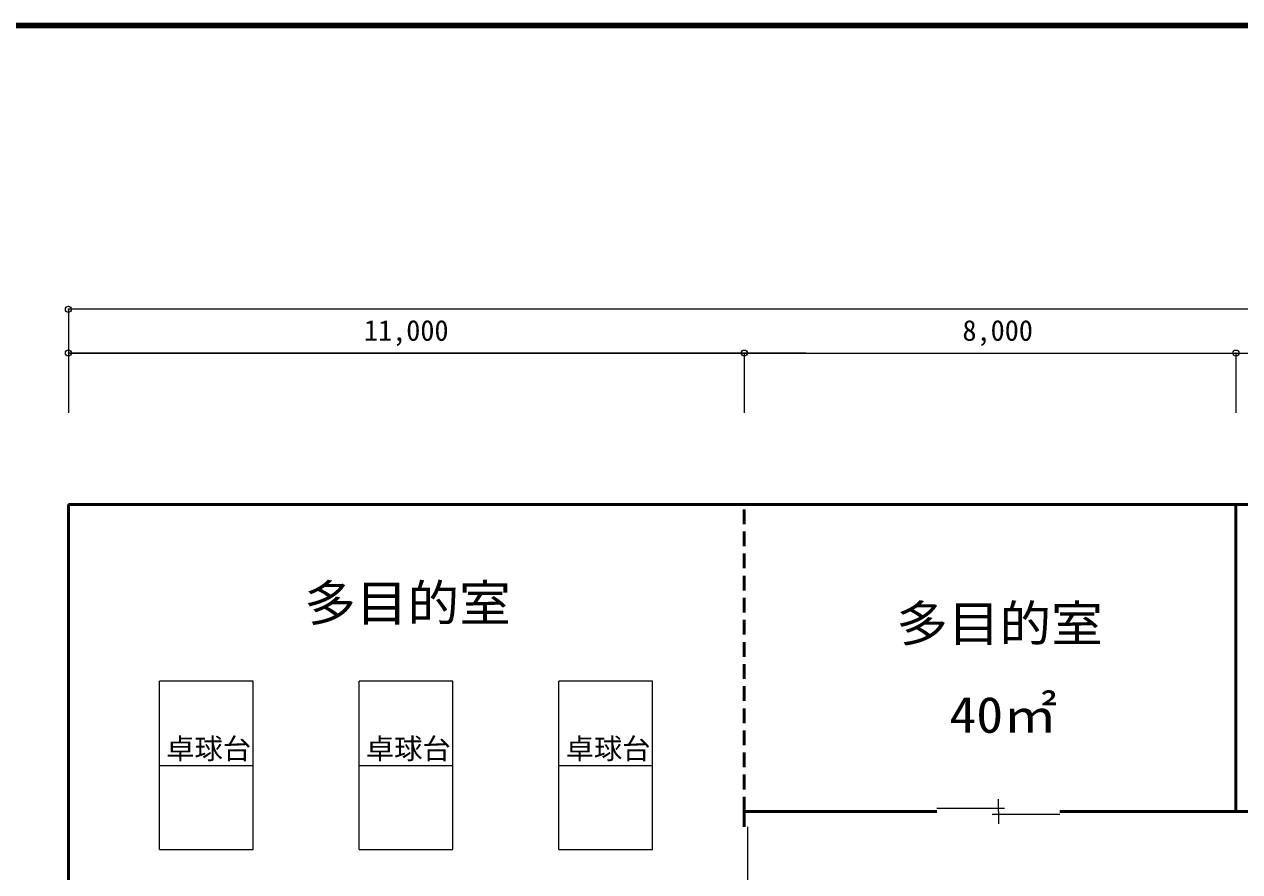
# Model space of a CAD drawing. Units: millimetres at full size, sheet at 1:200; details may follow other scales. Extents: x -55340 to 55340, y -38040 to 38040.
# Drawn here: x -22315 to -2535, y 24241 to 38040 of the extents above; entities that cross this region are included whole.
import ezdxf
from ezdxf.enums import TextEntityAlignment as Align

# ---------------------------------------------------------------- set-up
doc = ezdxf.new("R2010")
doc.units = ezdxf.units.MM
doc.header["$LTSCALE"] = 200
doc.header["$PDMODE"] = 32
doc.header["$PDSIZE"] = 100
doc.linetypes.add('DASHED1', pattern=[1.8, 1.2, -0.6])
doc.layers.add('1-1_中心線', color=7, linetype='Continuous', lineweight=18)
doc.layers.add('F-0_通り芯', color=7, linetype='Continuous', lineweight=50)
doc.styles.add('ＭＳ ゴシック', font='')
doc.styles.get('ＭＳ ゴシック').set_extended_font_data('MS Gothic')

msp = doc.modelspace()

# ---------------------------------------------------------------- linework, layer by layer
at = {"layer": '1-1_中心線', "color": 4, "lineweight": 9}
for p, q in [((17902.7, 33400.5), (-21597.3, 33400.5)), ((-21597.3, 33400.5), (-21597.3, 32685.5)), ((-9597.3, 32685.5), (-21597.3, 32685.5)), ((-21597.3, 32685.5), (-21597.3, 31713.4)), ((-21597.3, 32685.5), (-10597.3, 32685.5)), ((-21597.3, 32685.5), (-21597.3, 31713.4)), ((-10597.3, 32685.5), (-10597.3, 31713.4)), ((-10597.3, 32685.5), (-10597.3, 31713.4)), ((-10597.3, 32685.5), (-2577.3, 32685.5)), ((-10597.3, 32685.5), (-2597.3, 32685.5)), ((-2597.3, 32685.5), (-2597.3, 31713.4)), ((-2597.3, 32685.5), (3902.7, 32685.5))]:
    msp.add_line(p, q, dxfattribs=at)
at = {"layer": '1-1_中心線', "color": 5, "lineweight": 50}
for p, q in [((-19097.3, 30221.4), (-21597.3, 30221.4)), ((-21597.3, 11721.4), (-21597.3, 30221.4)), ((-19097.3, 30221.4), (19402.7, 30221.4)), ((-3477.3, 30221.4), (-2577.3, 30221.4)), ((-2597.3, 25221.4), (-2597.3, 30221.4)), ((-10597.3, 24971.4), (-10597.3, 25221.4)), ((-7462.3, 25221.4), (-10597.3, 25221.4)), ((-2597.3, 25221.4), (-5462.3, 25221.4)), ((6402.7, 25221.4), (-2597.3, 25221.4))]:
    msp.add_line(p, q, dxfattribs=at)
at = {"layer": '1-1_中心線', "color": 5, "linetype": 'DASHED1', "lineweight": 50}
msp.add_line((-10597.3, 25221.4), (-10597.3, 30221.4), dxfattribs=at)
at = {"layer": '1-1_中心線'}
for p, q in [((-18591.2, 27341.4), (-20116.2, 27341.4)), ((-20116.2, 24601.4), (-20116.2, 27341.4)), ((-18591.2, 24601.4), (-18591.2, 27341.4)), ((-16866.2, 24601.4), (-16866.2, 27341.4)), ((-13616.2, 24601.4), (-13616.2, 27341.4)), ((-20116.2, 25971.4), (-18591.2, 25971.4)), ((-16866.2, 25971.4), (-15341.2, 25971.4)), ((-13616.2, 25971.4), (-12091.2, 25971.4)), ((-20116.2, 24601.4), (-18591.2, 24601.4)), ((-16866.2, 24601.4), (-15341.2, 24601.4)), ((-13616.2, 24601.4), (-12091.2, 24601.4))]:
    msp.add_line(p, q, dxfattribs=at)
at = {"layer": '1-1_中心線', "color": 3}
for p, q in [((-6462.3, 25221.4), (-6462.3, 25421.4)), ((-6362.3, 25271.4), (-7462.3, 25271.4)), ((-5462.3, 25171.4), (-6562.3, 25171.4)), ((-6462.3, 25221.4), (-6462.3, 25021.4)), ((-10547.3, 24971.4), (-10547.3, 23871.4))]:
    msp.add_line(p, q, dxfattribs=at)
at = {"layer": '1-1_中心線'}
for points in [[(-15341.2, 24601.4), (-15341.2, 27341.4), (-16866.2, 27341.4)], [(-12091.2, 24601.4), (-12091.2, 27341.4), (-13616.2, 27341.4)]]:
    msp.add_lwpolyline(points, dxfattribs=at)
at = {"layer": '1-1_中心線', "color": 4}
for p in [(-21597.3, 33400.5), (-21597.3, 32685.5), (-10597.3, 32685.5), (-2597.3, 32685.5)]:
    msp.add_point(p, dxfattribs=at)
at = {"layer": 'F-0_通り芯', "color": 5}
for p, q in [((-55340, 38040), (55340, 38040)), ((-55300, 38000), (55300, 38000))]:
    msp.add_line(p, q, dxfattribs=at)

# ---------------------------------------------------------------- texts
at = {"layer": '1-1_中心線', "color": 2, "style": 'ＭＳ ゴシック'}
for s, p in [('11,000', (-16787.3, 32785.5)), ('8,000', (-7047.3, 32785.5)), ('卓球台', (-20005.4, 25975.3)), ('卓球台', (-16755.4, 25975.3)), ('卓球台', (-13505.4, 25975.3))]:
    msp.add_text(s, height=337.2, dxfattribs=at).set_placement(p, align=Align.BOTTOM_LEFT)
at = {"layer": '1-1_中心線', "color": 3, "style": 'ＭＳ ゴシック'}
for s, width, p in [('多目的室', 1.05, (-17757.3, 28147.5)), ('多目的室', 1.05, (-8122.3, 27814)), ('40㎡', 1.1, (-7261.7, 26327.1))]:
    msp.add_text(s, height=586.5, dxfattribs=dict(at, width=width)).set_placement(p, align=Align.BOTTOM_LEFT)

doc.saveas('drawing.dxf')
